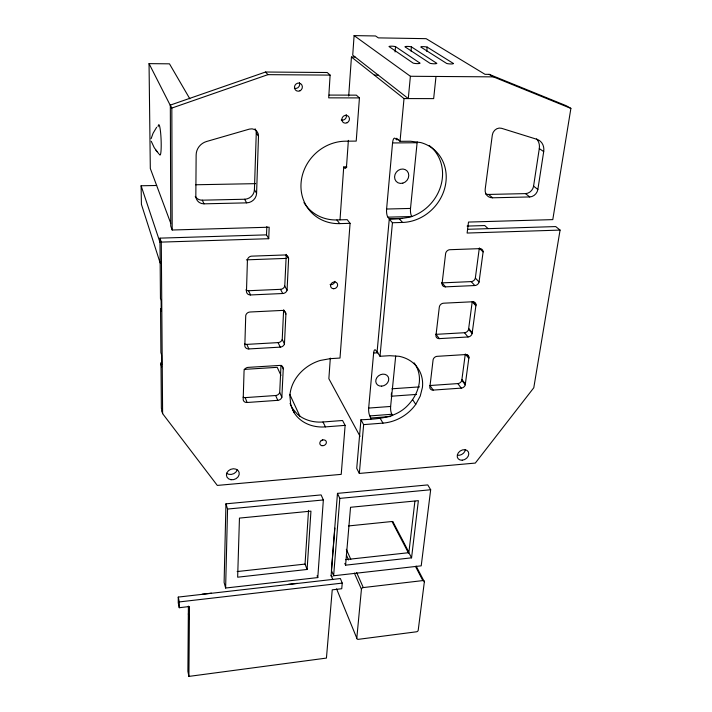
<?xml version="1.0" encoding="UTF-8"?>
<svg xmlns="http://www.w3.org/2000/svg" width="712" height="712" viewBox="0 0 712 712"><rect width="100%" height="100%" fill="white"/><g stroke="black" fill="none" stroke-linecap="round" stroke-linejoin="round"><path stroke-width="1.07" d="M178.267 597.083L178.258 602.859L179.255 607.719L189.481 606.517L188.911 676.4L326.434 658.084L332.237 589.839L341.742 588.726L342.25 583.101L340.38 578.544L178.267 597.083L179.273 601.925L179.255 607.719M188.395 606.108L187.897 671.354L188.911 676.4M225.953 503.829L224.111 582.461L225.624 588.032L317.783 577.574L323.346 499.957L321.121 494.911L225.953 503.829L227.546 509.053L225.624 588.032M256.587 193.272L258.5 136.117A7.458 7.182 -44.8 0 0 249.387 129.112L206.569 141.492A14.195 13.768 -27.5 0 0 196.138 155.02L195.836 196.085A8.304 7.903 -20.9 0 0 204.015 203.837L246.672 202.858A9.808 9.274 -31.5 0 0 256.587 193.272L254.424 189.739L256.267 132.993A7.396 7.129 -45.4 0 0 255.074 128.801M266.519 234.862L159.96 238.137L161.295 242.107L268.727 238.707L266.519 234.862L266.831 226.558M268.727 238.707L269.18 227.208L172.188 230.012L170.755 226.14L170.328 105.1L265.558 72.019L327.226 72.508L330.11 75.107L328.704 97.847L359.435 97.909L356.214 141.101L345.471 141.19A43.014 39.356 -45 0 0 301.051 183.18A43.014 39.356 -45 0 0 339.695 223.621L350.073 223.319L340.007 358.047L330.101 358.67L320.24 360.459A38.866 32.805 -27.8 0 0 289.891 395.943L290.727 404.719L294.074 412.631A38.866 32.805 -27.8 0 0 325.428 426.888L345.124 425.367L341.226 474.361L217.302 485.415L162.612 413.627L161.998 410.824M281.863 397.234L283.243 368.843A4.103 3.542 -24.8 0 0 281.391 365.808L280.928 365.63A4.103 3.542 -24.8 0 0 279.407 365.443L248.23 367.374A4.183 3.622 -21.9 0 0 246.512 367.81L245.996 368.095A4.183 3.622 -21.9 0 0 244.065 370.783L243.184 399.735A4.13 3.524 -21.3 0 0 247.091 402.494L277.778 400.34A4.156 3.542 -23.9 0 0 281.863 397.234L279.709 392.437L281 365.283M284.453 343.932L282.228 339.437L283.634 309.764L285.904 314.072L284.453 343.932A4.263 3.729 -25.7 0 1 280.261 347.127L248.826 348.942A4.228 3.711 -22.6 0 1 244.821 345.988L245.738 315.532A4.281 3.818 -23.5 0 1 250.019 312.007L281.979 310.441A4.21 3.729 -27.1 0 1 285.904 314.072M287.07 290.211L288.591 258.857A4.316 3.925 -30.7 0 0 286.66 255.439L286.171 255.225A4.316 3.925 -30.7 0 0 284.577 254.976L251.826 256.142A4.388 4.023 -26.3 0 0 250.019 256.569L249.476 256.872A4.388 4.023 -26.3 0 0 247.438 259.782L246.468 291.795A4.325 3.907 -24.6 0 0 250.571 294.955L282.771 293.513A4.361 3.916 -28.5 0 0 287.07 290.211L284.764 286.046L286.242 254.896A4.272 3.898 -30.7 0 0 286.233 254.371M468.932 357.442L468.932 357.344A3.978 3.257 -37.4 0 0 467.597 354.994L467.17 354.781A3.978 3.257 -37.4 0 0 465.684 354.558L437.204 356.329A3.961 3.275 -36 0 0 435.744 356.685L435.281 356.917A3.961 3.275 -36 0 0 433.056 360.094L429.817 387.613A4.005 3.284 -34.6 0 0 433.163 390.096L461.234 388.12A3.916 3.177 -36 0 0 465.221 384.97L468.932 357.442L466.591 354.54M475.999 304.843L476.008 304.736A4.085 3.4 -40.7 0 0 472.688 301.763L443.558 303.196A4.076 3.435 -39.4 0 0 439.313 307.086L435.904 335.966A4.112 3.435 -37.5 0 0 439.322 338.627L468.015 336.972A4.023 3.32 -38.9 0 0 472.101 333.714L475.999 304.843L473.079 301.603M441.609 282.878A4.192 3.569 -41.2 0 0 442.045 282.887L471.166 281.605A4.103 3.453 -42.5 0 0 475.313 278.276L479.318 248.088M483.11 251.923L483.119 251.808A4.21 3.551 -44.6 0 0 481.739 249.182L481.294 248.933A4.21 3.551 -44.6 0 0 479.737 248.639L449.957 249.707A4.192 3.587 -43.4 0 0 448.427 250.054L447.946 250.295A4.192 3.587 -43.4 0 0 445.596 253.739L442.027 284.017A4.228 3.587 -41.1 0 0 445.516 286.856L474.842 285.539A4.139 3.471 -42.4 0 0 479.025 282.183L483.11 251.923L479.318 248.203M307.103 569.466L310.948 511.136L239.455 518.096L237.657 577.192L307.103 569.466L305.048 564.091L308.527 510.397M330.315 358.083L328.864 378.722L360.076 436.358M340.016 219.821L343.727 166.982L346.94 166.928M348.702 96.084L351.443 57.022L355.19 57.067M354.104 35.6L352.725 55.136L408.279 98.585L410.388 76.273L354.104 35.6L375.536 35.965L378.348 37.878L426.132 38.671L485.006 74.324L489.197 74.359L566.2 105.705L570.891 108.393L552.788 219.616L468.505 222.064L467.117 233.047L560.077 230.092L533.786 387.764L475.304 463.076L359.329 473.436L356.73 468.345L360.948 419.777C376.719 419.057 394.092 418.371 406.294 406.881C413.049 400.447 417.917 392.152 419.27 382.851A38.056 31.746 -31.8 0 0 414.135 362.88M348.382 140.362L346.673 164.392A5.723 1.531 89.4 0 1 344.795 168.192L343.727 166.982M337.47 493.372L331.427 570.428L333.634 575.777L421.219 565.835L430.671 489.758L427.761 484.917L337.47 493.372L339.811 498.391L333.634 575.777M332.807 579.621L331.125 575.51L334.8 528.687A1.655 1.299 -25 0 1 334.96 528.153M345.587 565.177L350.535 507.282L418.362 500.669L411.563 557.834L345.587 565.177L344.822 563.414M395.071 51.949L395.534 46.645A3.943 0.748 4.4 0 0 391.662 46.182A3.943 0.748 4.4 0 0 388.992 46.547L413.165 63.11A4.183 0.845 4.7 0 0 417.312 63.617A4.183 0.845 4.7 0 0 420.08 63.181L395.534 46.645M359.329 473.436L363.645 424.619L360.948 419.777M370.943 419.012L369.848 415.924A5.803 1.655 85.7 0 1 368.674 408.074L373.631 353.036A5.945 1.744 86.5 0 1 375.811 350.34L377.066 352.253L389.295 218.718L387.933 217.16A6.408 1.967 89 0 1 386.598 209.034L392.552 142.952A6.657 2.056 -89.8 0 1 395.098 138.359L396.54 139.668L398.702 139.65M396.54 139.668L396.664 138.27L400.028 141.323L410.495 141.234L420.81 142.569A42.667 37.896 -48.2 0 1 445.151 186.491A42.667 37.896 -48.2 0 1 402.574 222.447L392.445 222.74L389.259 219.118L399.307 218.842L409.498 217.231A42.311 37.665 -48.5 0 0 441.04 185.076A42.311 37.665 -48.5 0 0 429.194 145.479M363.645 424.619L382.994 423.115A38.35 31.889 -31.8 0 0 415.746 404.363L420.222 396.13L422.421 387.417A38.35 31.889 -31.8 0 0 399.023 356.285L389.687 355.697L380.012 356.276L392.445 222.74M400.028 141.323L404.015 98.576L351.443 57.022M411.02 51.095L411.42 46.876A3.925 0.748 4.6 0 0 407.54 46.413A3.925 0.748 4.6 0 0 404.923 46.778L430.003 63.288A4.165 0.837 4.9 0 0 434.142 63.786A4.165 0.837 4.9 0 0 436.857 63.359L411.42 46.876M416.111 566.04L424.361 581.793L418.211 630.254A1.718 1.246 -26.9 0 1 416.413 631.802L358.341 639.332A1.744 1.282 -24.5 0 1 356.801 638.192L361.438 589.198L354.336 573.062M391.28 395.169L391.493 393.042M392.686 415.63L391.849 414.259A5.767 1.753 85.6 0 1 390.63 406.454L395.694 356.062M387.933 217.16L411.892 216.51A6.372 2.083 89.2 0 1 410.512 208.429L417.107 142.729A6.622 2.181 -89.5 0 1 417.205 141.91M426.755 51.309L427.173 47.099A3.916 0.739 4.7 0 0 423.302 46.645A3.916 0.739 4.7 0 0 420.739 47.01L446.7 63.466A4.156 0.828 5 0 0 450.838 63.964A4.156 0.828 5 0 0 453.5 63.537L427.173 47.099M436.002 76.46L433.661 98.621L404.015 98.576M411.563 557.834L408.866 552.681L414.9 501.23M429.532 385.53A3.978 3.266 -34.6 0 0 429.941 385.521L457.825 383.59A3.889 3.168 -36 0 0 461.777 380.466L465.301 353.98L468.808 358.341M485.468 193.842A9.381 7.992 -50.1 0 0 488.628 194.438L525.501 193.611A7.814 6.533 -50.6 0 0 533.573 186.17L539.296 148.577A13.475 11.321 -53.5 0 0 536.59 138.92M537.863 189.445L543.701 151.594A13.581 11.383 -53.3 0 0 536.848 139.294L501.506 128.293A7.236 6.186 -54.5 0 0 492.321 135.004L485.201 189.125A9.452 8.037 -49.9 0 0 492.588 197.803L529.728 196.939A7.877 6.568 -50.4 0 0 537.863 189.445L533.573 186.17M151.158 138.582L153.053 133.286L156.64 127.288M172.188 230.012L171.832 108.064L267.926 74.653L330.11 75.107M361.438 589.198A1.789 1.344 -25.4 0 1 363.289 587.569L422.875 580.583A1.762 1.308 -28 0 1 424.361 581.793M179.273 601.925L342.25 583.101M202.146 594.217L211.446 593.149M288.262 584.365L297.198 583.342M237.149 571.558L305.048 564.091M345.48 559.65L408.866 552.681M348.471 525.946L392.018 521.504A1.629 1.264 -27.9 0 1 393.425 522.697L408.377 551.257M227.546 509.053L323.346 499.957M339.811 498.391L430.671 489.758M369.848 415.924L391.849 414.259M371.041 417.997L390.915 416.484M290.06 403.33L292.988 410.237L293.54 410.886L292.41 408.403L297.42 414.259A38.564 32.654 -27.8 0 0 322.999 421.993L342.561 420.498L345.124 425.367M368.674 408.074L390.63 406.454M391.173 396.228L416.511 394.421M243.059 397.207A4.094 3.507 -21.3 0 0 245.195 397.616L275.651 395.516A4.13 3.524 -23.9 0 0 279.709 392.437M391.92 388.797L419.555 386.883M244.091 369.403L277.226 367.33L280.946 375.34M373.631 353.036L377.921 352.778M244.679 343.914A4.192 3.694 -22.5 0 0 246.868 344.377L278.072 342.614A4.228 3.702 -25.7 0 0 282.228 339.437M435.548 334.346A4.085 3.418 -37.6 0 0 435.975 334.346L464.473 332.727A3.996 3.311 -39 0 0 468.532 329.505L468.683 328.49L472.252 332.7M245.836 289.9A4.29 3.88 -24.5 0 0 248.55 290.727L280.501 289.33A4.325 3.889 -28.5 0 0 284.764 286.046M246.388 259.853L286.073 258.403M467.108 226.087L484.756 225.553L488.005 228.552M467.802 229.291L555.716 226.576L560.077 230.092M303.971 202.591A42.649 39.107 -45.2 0 0 336.91 219.946L347.207 219.661L350.073 223.319M389.295 218.718L402.387 218.353M386.598 209.034L410.512 208.429M195.248 196.396A8.224 7.85 -20.7 0 0 202.297 200.179L244.599 199.244A9.719 9.211 -31.6 0 0 254.424 189.739M160.164 262.995L141.412 204.344L141.11 185.77L156.667 185.485M195.578 184.764L255.599 183.651M392.552 142.952L417.107 142.729M329.122 95.079L356.338 95.15L359.435 97.909M410.388 76.273L493.389 76.869L570.891 108.393M374.361 75.143L378.339 75.169M170.738 223.265L150.312 168.495L149.048 63.635L169.483 63.831L189.855 98.852M489.197 74.359L493.389 76.869M539.296 148.577L543.701 151.594M525.501 193.611L529.728 196.939M488.628 194.438L492.588 197.803M475.358 278.089L479.069 281.997M471.166 281.605L474.842 285.539M399.307 218.842L402.574 222.447M265.558 72.019L267.926 74.653M475.874 305.786L472.225 301.728L468.567 329.327L472.145 333.536M158.963 153.988L154.273 147.749L151.264 141.314M442.045 282.887L445.516 286.856M464.473 332.727L468.015 336.972M435.975 334.346L439.322 338.627M461.919 379.496L465.363 383.999M461.821 380.297L465.256 384.792M336.91 219.946L339.695 223.621M457.825 383.59L461.234 388.12M155.839 150.125L157.04 151.736M256.267 132.993L258.5 136.117M429.941 385.521L433.163 390.096M412.666 399.699L415.746 404.363M377.102 351.826L380.012 356.276M286.242 254.896L288.591 258.857M380.163 418.309L382.994 423.115M244.599 199.244L246.672 202.858M280.501 289.33L282.771 293.513M392.018 521.504L408.474 553.01M415.675 566.797L422.875 580.583M170.328 105.1L171.832 108.064M149.048 63.635L170.328 105.474M322.999 421.993L325.428 426.888M278.072 342.614L280.261 347.127M248.55 290.727L250.571 294.955M281.925 366.057L283.243 368.843M202.297 200.179L204.015 203.837M289.757 394.359L299.966 416.387M292.988 410.237L294.074 412.631M346.326 549.308L350.793 559.374M356.596 572.466L363.289 587.569M346.344 554.906L348.56 559.952M275.651 395.516L277.778 400.34M246.868 344.377L248.826 348.942M336.589 588.869L356.801 638.192M317.08 575.777L317.783 577.574M245.195 397.616L247.091 402.494M141.11 185.77L159.995 242.338M161.001 364.366L161.651 366.805M162.612 413.307L161.366 408.261L160.992 362.675L161.633 365.105L161.553 354.932L160.903 352.529L160.547 308.821L161.206 311.091L161.126 300.793L160.458 298.559L159.96 238.137M188.333 613.86L189.383 618.746M161.295 242.107L162.612 413.627M465.408 449.61A6.123 4.824 -33.2 0 1 457.531 455.262M346.183 114.579A3.987 3.685 -55.5 0 1 341.244 120.008M237.247 469.893A6.506 5.358 -19.4 0 1 226.514 473.257M158.082 126.656A15.228 1.673 87.7 0 1 161.019 138.039A15.228 1.673 87.7 0 1 159.532 154.442M299.387 82.654A4.085 3.871 -62.4 0 1 294.385 88.261M334.925 281.311A3.649 3.248 -33.9 0 1 330.092 284.506M322.723 439.82A3.4 2.804 -26 0 1 321.157 440.621M332.175 576.631A1.62 1.237 -24.1 0 1 331.125 575.51M381.659 386.153A6.8 5.687 -32 0 0 388.165 376.782A6.8 5.687 -32 0 0 376.942 377.502A6.8 5.687 -32 0 0 381.659 386.153M402.814 183.162A7.556 6.728 -48.7 0 0 407.175 171.058A7.556 6.728 -48.7 0 0 395.035 174.458A7.556 6.728 -48.7 0 0 402.814 183.162M462.248 460.201A6.168 4.842 -33.2 0 0 468.345 451.897A6.168 4.842 -33.2 0 0 458.377 452.734A6.168 4.842 -33.2 0 0 462.248 460.201M321.842 445.668A3.427 2.821 -26.1 0 0 326.372 441.956A3.427 2.821 -26.1 0 0 321.059 440.781A3.427 2.821 -26.1 0 0 321.842 445.668M347.1 122.749A4.014 3.711 -55 0 0 347.981 115.976A4.014 3.711 -55 0 0 341.867 119.011A4.014 3.711 -55 0 0 347.1 122.749M231.017 479.719A6.559 5.385 -19.5 0 0 239.098 472.323A6.559 5.385 -19.5 0 0 228.41 470.766A6.559 5.385 -19.5 0 0 231.017 479.719M333.634 288.734A3.685 3.266 -33.8 0 0 337.372 283.688A3.685 3.266 -33.8 0 0 331.267 283.59A3.685 3.266 -33.8 0 0 333.634 288.734M299.992 90.798A4.121 3.898 -61.6 0 0 300.767 83.758A4.121 3.898 -61.6 0 0 294.492 86.873A4.121 3.898 -61.6 0 0 299.992 90.798"/></g></svg>
